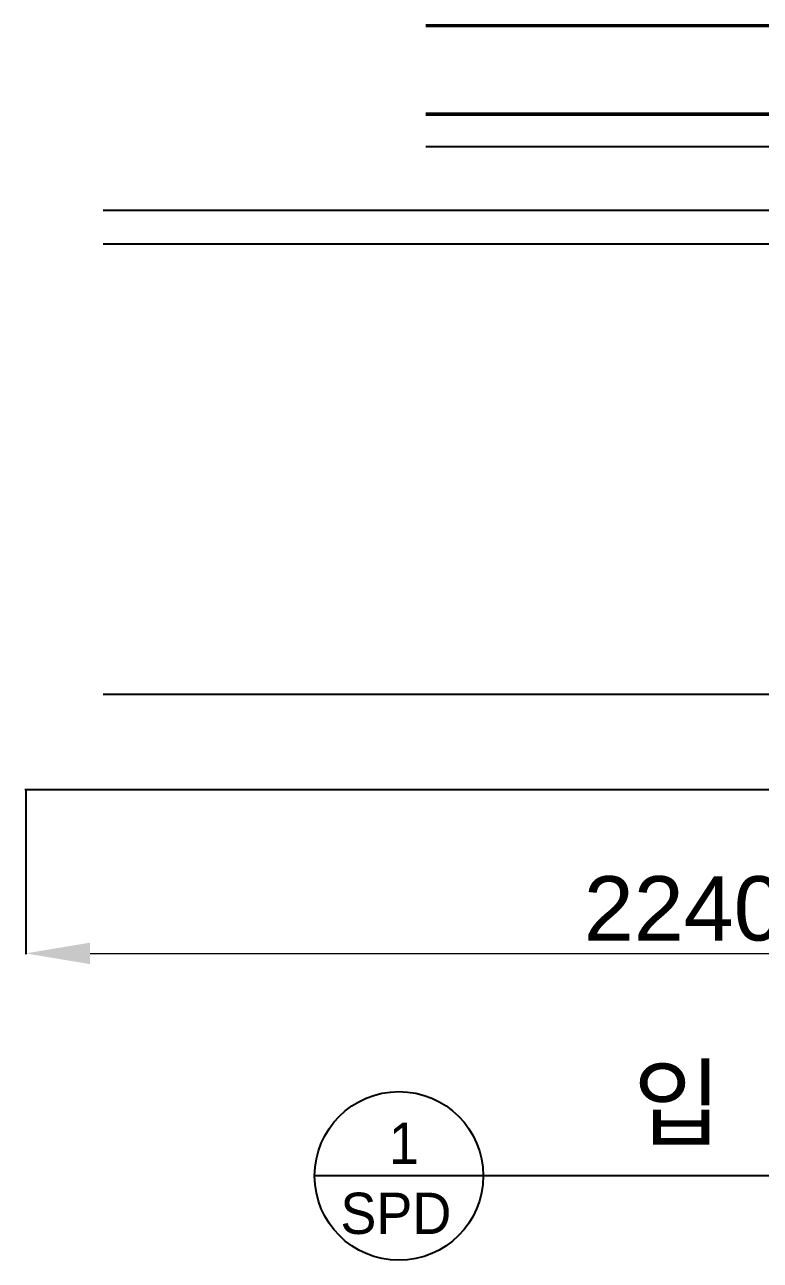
# Model space of a CAD drawing. Header units: millimetres. Extents: x -5505 to 394412, y -8522 to 584759.
# Drawn here: x 28628 to 29771, y 13870 to 15790 of the extents above; entities that cross this region are included whole.
import ezdxf
from ezdxf.enums import TextEntityAlignment as Align

# ---------------------------------------------------------------- set-up
doc = ezdxf.new("R2010")
doc.units = ezdxf.units.MM
doc.layers.add('3', color=3, linetype='Continuous')
doc.styles.get("Standard").update_dxf_attribs({"font": 'arial.ttf'})
doc.styles.add('굴림', font='')
doc.styles.get('굴림').set_extended_font_data('Gulim')
doc.dimstyles.new('COAD', dxfattribs={"dimtxt": 100, "dimasz": 100, "dimexe": 1.25, "dimexo": 0.625, "dimtad": 1, "dimtxsty": 'Standard', "dimcen": 0, "dimclrd": 161, "dimclre": 161, "dimclrt": 6, "dimadec": 0, "dimazin": 0, "dimtfac": 1, "dimtmove": 0, "dimatfit": 3, "dimfxl": 0, "dimlwd": 5, "dimarcsym": 0})

# ---------------------------------------------------------------- blocks, each defined once
blk = doc.blocks.new('text front')
blk.add_line((1342.3, 0), (0, 0))
blk.add_circle((131.1, 0), 131.1)
at = {"layer": '3', "style": '굴림'}
blk.add_text('입  면  도 ', height=110, dxfattribs=at).set_placement((494.9, 58.6))
for s, height, p in [('1', 64.2, (138.6, 50.9)), ('SPD', 64.17, (126.3, -58.1))]:
    blk.add_text(s, height=height, dxfattribs=at).set_placement(p, align=Align.MIDDLE_CENTER)
blk = doc.blocks.new('*D255')
at = {"color": 161, "linetype": 'Continuous', "lineweight": -2, "transparency": 16777216}
for p, q in [((28629.2, 14600.8), (28629.2, 14345.4)), ((30869.5, 14605.3), (30869.5, 14345.4))]:
    blk.add_line(p, q, dxfattribs=at)
at = {"color": 161, "linetype": 'Continuous', "lineweight": 5, "transparency": 16777216}
blk.add_line((28729.2, 14346.6), (30769.5, 14346.6), dxfattribs=at)
at = {"color": 161, "transparency": 16777216}
for points in [[(28729.2, 14363.3), (28729.2, 14329.9), (28629.2, 14346.6)], [(30769.5, 14363.3), (30769.5, 14329.9), (30869.5, 14346.6)]]:
    blk.add_solid(points, dxfattribs=at)
at = {"color": 6, "transparency": 16777216, "insert": (29749.3, 14407.3), "char_height": 100, "attachment_point": 5}
blk.add_mtext('2240,24', dxfattribs=at)

msp = doc.modelspace()

# ---------------------------------------------------------------- linework, layer by layer
for p, q in [((29251.016, 15790.003), (30247.656, 15790.003)), ((29251.016, 15787.503), (30247.656, 15787.503)), ((29251.016, 15652.503), (30247.656, 15652.503)), ((29251.016, 15650.003), (30247.656, 15650.003)), ((29251.016, 15600.713), (30247.656, 15600.713)), ((28749.336, 15501.873), (30749.336, 15501.873)), ((28749.336, 15449.383), (30749.336, 15449.383)), ((28749.336, 14749.383), (30749.336, 14749.383)), ((30871.136, 14600.713), (28627.536, 14600.713))]:
    msp.add_line(p, q)

# ---------------------------------------------------------------- block references
msp.add_blockref('text front', (29078.336, 14000.713))

# ---------------------------------------------------------------- dimensions: what is measured, and where the dimension line sits
dim = msp.add_linear_dim(base=(30869.456, 14346.603), p1=(28629.212, 14601.433), p2=(30869.456, 14605.971), dimstyle='COAD')
dim.commit()
dim.dimension.update_dxf_attribs({"geometry": '*D255', "text_midpoint": (29749.334, 14407.323)})

doc.saveas('drawing.dxf')
